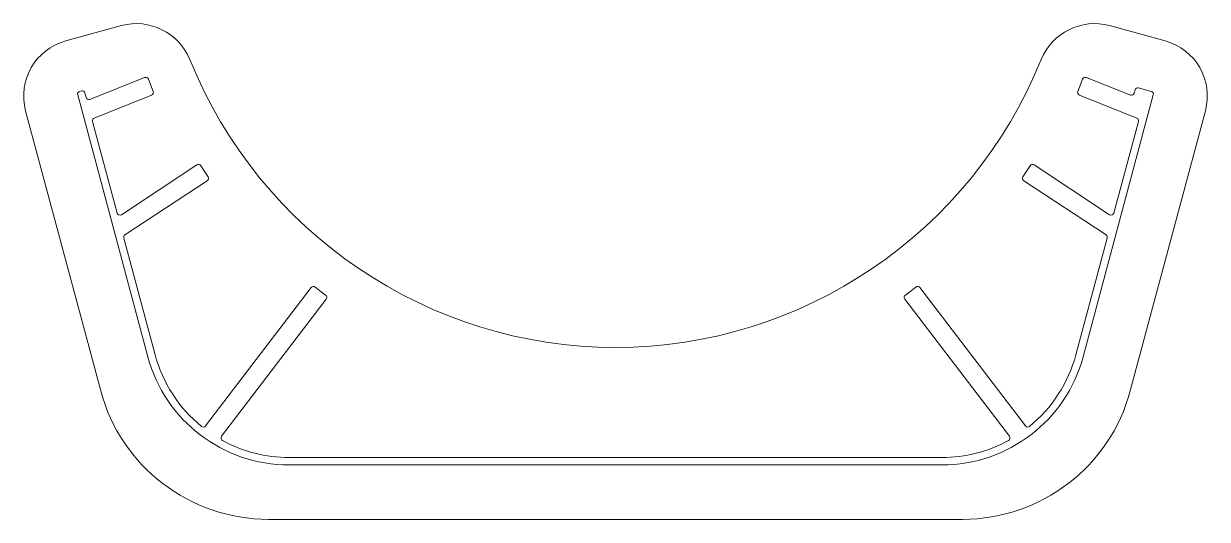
# Model space of a CAD drawing. Header units: millimetres. Extents: x -103 to 103, y -5 to 82.
import ezdxf

# ---------------------------------------------------------------- set-up
doc = ezdxf.new("R2010")
doc.units = ezdxf.units.MM
doc.layers.add('1', color=7, linetype='Continuous', true_color=0xffffff)

msp = doc.modelspace()

# ---------------------------------------------------------------- linework, layer by layer
at = {"layer": '1', "color": 163, "linetype": 'Continuous', "lineweight": 18}
for p, q in [((-86.234161, 81.258277), (-95.950928, 78.583087)), ((95.950928, 78.583087), (86.234161, 81.258277)), ((-91.733769, 68.360171), (-82.18676, 72.173388)), ((-81.536967, 71.894517), (-80.683846, 69.75859)), ((80.683846, 69.75859), (81.536967, 71.894517)), ((82.18676, 72.173388), (89.86339, 69.107228)), ((91.293884, 70.354385), (93.515514, 69.759101)), ((-81.611299, 23.400114), (-93.869067, 69.146729)), ((-93.515514, 69.759101), (-93.225736, 69.836747)), ((-92.613364, 69.483193), (-92.402193, 68.695093)), ((-80.962717, 69.108797), (-90.983949, 65.106168)), ((90.983949, 65.106168), (80.962717, 69.108797)), ((93.869067, 69.146729), (81.611299, 23.400114)), ((90.531814, 69.44215), (90.681512, 70.000831)), ((-102.955781, 66.353624), (-89.857598, 17.47054)), ((89.857598, 17.47054), (102.955781, 66.353624)), ((-91.281451, 64.512426), (-86.992743, 48.506753)), ((86.992743, 48.506753), (91.281451, 64.512426)), ((-86.234354, 48.218861), (-73.067687, 56.909093)), ((-72.37496, 56.767217), (-71.107999, 54.847631)), ((71.107999, 54.847631), (72.37496, 56.767217)), ((73.067687, 56.909093), (86.234354, 48.218861)), ((-71.249874, 54.154904), (-85.612148, 44.675551)), ((85.612148, 44.675551), (71.249874, 54.154904)), ((-85.819685, 44.12884), (-80.355579, 23.736517)), ((80.355579, 23.736517), (85.819685, 44.12884)), ((-71.53189, 11.308446), (-53.121156, 35.486316)), ((-52.420445, 35.581202), (-50.590569, 34.187806)), ((50.590569, 34.187806), (52.420445, 35.581202)), ((53.121156, 35.486316), (71.53189, 11.308446)), ((-50.495682, 33.487094), (-68.752043, 9.511955)), ((68.752043, 9.511955), (50.495682, 33.487094)), ((56.98019, 4.5), (-56.98019, 4.5)), ((-56.97994, 5.8), (56.97994, 5.8)), ((-60.57342, -5), (60.573423, -5))]:
    msp.add_line(p, q, dxfattribs=at)
for centre, radius, start, end in [((-83.671446, 71.432436), 10.154539, 22.547747, 104.617885), ((83.671446, 71.432436), 10.154539, 75.382115, 157.452253), ((-93.296523, 68.941814), 10, 105.393131, 195), ((93.296523, 68.941814), 10, 345, 74.606869), ((0.235455, 105.347586), 80.347931, 201.940403, 269.832098), ((-0.235455, 105.347586), 80.347931, 270.167902, 338.059597), ((-82.001299, 71.709056), 0.5, 21.772501, 111.772501), ((82.001299, 71.709056), 0.5, 68.227499, 158.227499), ((91.164475, 69.871422), 0.5, 75, 165), ((-93.386104, 69.276138), 0.5, 105, 195), ((-93.096327, 69.353784), 0.5, 15, 105), ((-91.91923, 68.824503), 0.5, 195, 291.772501), ((-81.148178, 69.573129), 0.5, 291.772501, 21.772501), ((81.148178, 69.573129), 0.5, 158.227499, 248.227499), ((90.048851, 69.57156), 0.5, 248.227499, 345), ((93.386104, 69.276138), 0.5, 345, 75), ((-90.798488, 64.641836), 0.5, 111.772501, 195), ((90.798488, 64.641836), 0.5, 345, 68.227499), ((-72.792261, 56.491791), 0.5, 33.425512, 123.425512), ((72.792261, 56.491791), 0.5, 56.574488, 146.574488), ((-71.5253, 54.572205), 0.5, 303.425512, 33.425512), ((71.5253, 54.572205), 0.5, 146.574488, 236.574488), ((-86.50978, 48.636162), 0.5, 195, 303.425512), ((86.50978, 48.636162), 0.5, 236.574488, 345), ((-85.336722, 44.258249), 0.5, 123.425512, 195), ((85.336722, 44.258249), 0.5, 345, 56.574488), ((-52.723357, 35.183403), 0.5, 52.711798, 142.711798), ((52.723357, 35.183403), 0.5, 37.288202, 127.288202), ((-50.893481, 33.790007), 0.5, 322.711798, 52.711798), ((50.893481, 33.790007), 0.5, 127.288202, 217.288202), ((-56.976432, 30.004897), 25.504898, 195.008442, 269.991558), ((-56.976432, 30.004897), 24.204898, 195.009048, 230.890173), ((56.976432, 30.004897), 25.504898, 270.008442, 344.991558), ((56.976432, 30.004897), 24.204898, 309.109827, 344.990952), ((-60.57342, 25.317212), 30.317212, 195, 270), ((60.57342, 25.317212), 30.317212, 270.000007, 345), ((-71.929689, 11.611358), 0.5, 230.88965, 322.711798), ((71.929689, 11.611358), 0.5, 217.288202, 309.11035), ((-68.354244, 9.209043), 0.5, 142.711798, 241.316446), ((-56.976432, 30.004897), 24.204898, 241.316092, 269.991698), ((56.976432, 30.004897), 24.204898, 270.008302, 298.683908), ((68.354244, 9.209043), 0.5, 298.683554, 37.288202)]:
    msp.add_arc(centre, radius, start, end, dxfattribs=at)

doc.saveas('drawing.dxf')
